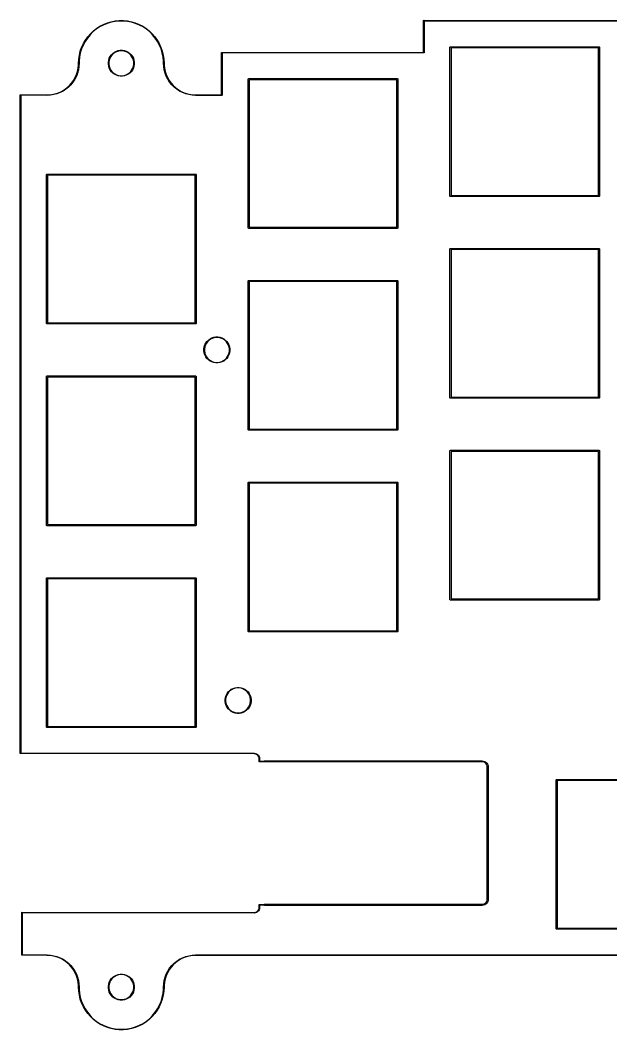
# Model space of a CAD drawing. Header units: millimetres. Extents: x 65 to 170, y -149 to -48.
# Drawn here: x 65 to 120.6, y -143.5 to -48.4 of the extents above; entities that cross this region are included whole.
import ezdxf

# ---------------------------------------------------------------- set-up
doc = ezdxf.new("R2010")
doc.units = ezdxf.units.MM
doc.layers.add('Edge.Cuts', color=254, linetype='CONTINUOUS', true_color=0xd0d2cd)

msp = doc.modelspace()

# ---------------------------------------------------------------- linework, layer by layer
at = {"layer": 'Edge.Cuts', "linetype": 'CONTINUOUS'}
for p, q in [((73.927183, -48.515969), (74.308483, -48.479559)), ((74.308483, -48.479559), (74.691517, -48.479559)), ((74.691517, -48.479559), (75.072817, -48.515969)), ((102.975, -48.47), (102.976903, -48.460433)), ((102.975, -51.475), (102.975, -48.47)), ((102.976903, -48.460433), (102.990433, -48.446903)), ((102.990433, -48.446903), (103.009567, -48.446903)), ((103.009567, -48.446903), (103.023097, -48.460433)), ((103.023097, -48.460433), (103.025, -48.47)), ((103.025, -48.47), (103.025, -48.475)), ((103.025, -48.475), (122.022325, -48.475)), ((72.129239, -49.303399), (71.827334, -49.551167)), ((71.864186, -49.458108), (72.165271, -49.221332)), ((72.453977, -49.086417), (72.129239, -49.303399)), ((72.165271, -49.221332), (72.4875, -49.014248)), ((72.798419, -48.902309), (72.453977, -49.086417)), ((72.4875, -49.014248), (72.827955, -48.838731)), ((73.159248, -48.752849), (72.798419, -48.902309)), ((72.827955, -48.838731), (73.183551, -48.696372)), ((73.532989, -48.639475), (73.159248, -48.752849)), ((73.183551, -48.696372), (73.55107, -48.588458)), ((73.916043, -48.563281), (73.532989, -48.639475)), ((73.55107, -48.588458), (73.927183, -48.515969)), ((74.304721, -48.525), (73.916043, -48.563281)), ((74.695279, -48.525), (74.304721, -48.525)), ((75.083957, -48.563281), (74.695279, -48.525)), ((75.072817, -48.515969), (75.44893, -48.588458)), ((75.467011, -48.639475), (75.083957, -48.563281)), ((75.44893, -48.588458), (75.816449, -48.696372)), ((75.840752, -48.752849), (75.467011, -48.639475)), ((75.816449, -48.696372), (76.172045, -48.838731)), ((76.201581, -48.902309), (75.840752, -48.752849)), ((76.172045, -48.838731), (76.5125, -49.014248)), ((76.546023, -49.086417), (76.201581, -48.902309)), ((76.5125, -49.014248), (76.834729, -49.221332)), ((76.870761, -49.303399), (76.546023, -49.086417)), ((76.834729, -49.221332), (77.135814, -49.458108)), ((77.172666, -49.551167), (76.870761, -49.303399)), ((103.025, -48.525), (103.025, -51.5)), ((122.01486, -48.525), (103.025, -48.525)), ((70.922437, -50.655638), (71.113955, -50.323921)), ((71.303399, -50.129239), (71.086417, -50.453977)), ((71.113955, -50.323921), (71.336136, -50.01191)), ((71.551167, -49.827334), (71.303399, -50.129239)), ((71.336136, -50.01191), (71.58697, -49.722432)), ((71.827334, -49.551167), (71.551167, -49.827334)), ((71.58697, -49.722432), (71.864186, -49.458108)), ((77.135814, -49.458108), (77.41303, -49.722432)), ((77.448833, -49.827334), (77.172666, -49.551167)), ((77.41303, -49.722432), (77.663864, -50.01191)), ((77.696601, -50.129239), (77.448833, -49.827334)), ((77.663864, -50.01191), (77.886045, -50.323921)), ((77.913583, -50.453977), (77.696601, -50.129239)), ((77.886045, -50.323921), (78.077563, -50.655638)), ((70.638041, -51.366026), (70.763319, -51.004059)), ((70.752849, -51.159248), (70.639475, -51.532989)), ((70.902309, -50.798419), (70.752849, -51.159248)), ((70.763319, -51.004059), (70.922437, -50.655638)), ((71.086417, -50.453977), (70.902309, -50.798419)), ((74.031213, -51.368248), (74.214029, -51.308847)), ((74.214029, -51.308847), (74.403888, -51.278776)), ((74.407526, -51.325), (74.224854, -51.353933)), ((74.403888, -51.278776), (74.596112, -51.278776)), ((74.592474, -51.325), (74.407526, -51.325)), ((74.775146, -51.353933), (74.592474, -51.325)), ((74.596112, -51.278776), (74.785971, -51.308847)), ((74.785971, -51.308847), (74.968787, -51.368248)), ((78.097691, -50.798419), (77.913583, -50.453977)), ((78.077563, -50.655638), (78.236681, -51.004059)), ((78.247151, -51.159248), (78.097691, -50.798419)), ((78.236681, -51.004059), (78.361959, -51.366026)), ((78.360525, -51.532989), (78.247151, -51.159248)), ((105.450004, -51.000008), (105.45381, -50.980874)), ((105.450004, -65.000008), (105.450004, -51.000008)), ((105.45381, -50.980874), (105.48087, -50.953814)), ((105.48087, -50.953814), (105.500004, -50.950008)), ((105.500004, -50.950008), (119.500004, -50.950008)), ((105.550004, -51.050008), (105.550004, -64.950008)), ((119.450004, -51.050008), (105.550004, -51.050008)), ((119.450004, -64.950008), (119.450004, -51.050008)), ((119.500004, -50.950008), (119.519138, -50.953814)), ((119.519138, -50.953814), (119.546198, -50.980874)), ((119.546198, -50.980874), (119.550004, -51.000008)), ((119.550004, -51.000008), (119.550004, -65.000008)), ((70.475, -52.5), (70.493226, -52.117399)), ((70.493226, -52.117399), (70.547737, -51.738264)), ((70.563281, -51.916043), (70.525, -52.304721)), ((70.547737, -51.738264), (70.638041, -51.366026)), ((70.639475, -51.532989), (70.563281, -51.916043)), ((73.278776, -52.403888), (73.308847, -52.214029)), ((73.308847, -52.214029), (73.368248, -52.031213)), ((73.353933, -52.224854), (73.325, -52.407526)), ((73.411085, -52.048957), (73.353933, -52.224854)), ((73.368248, -52.031213), (73.455516, -51.859939)), ((73.49505, -51.884166), (73.411085, -52.048957)), ((73.455516, -51.859939), (73.568503, -51.704426)), ((73.60376, -51.734539), (73.49505, -51.884166)), ((73.568503, -51.704426), (73.704426, -51.568503)), ((73.734539, -51.60376), (73.60376, -51.734539)), ((73.704426, -51.568503), (73.859939, -51.455516)), ((73.884166, -51.49505), (73.734539, -51.60376)), ((73.859939, -51.455516), (74.031213, -51.368248)), ((74.048957, -51.411085), (73.884166, -51.49505)), ((74.224854, -51.353933), (74.048957, -51.411085)), ((74.951043, -51.411085), (74.775146, -51.353933)), ((75.115834, -51.49505), (74.951043, -51.411085)), ((74.968787, -51.368248), (75.140061, -51.455516)), ((75.265461, -51.60376), (75.115834, -51.49505)), ((75.140061, -51.455516), (75.295574, -51.568503)), ((75.39624, -51.734539), (75.265461, -51.60376)), ((75.295574, -51.568503), (75.431497, -51.704426)), ((75.50495, -51.884166), (75.39624, -51.734539)), ((75.431497, -51.704426), (75.544484, -51.859939)), ((75.588915, -52.048957), (75.50495, -51.884166)), ((75.544484, -51.859939), (75.631752, -52.031213)), ((75.646067, -52.224854), (75.588915, -52.048957)), ((75.631752, -52.031213), (75.691153, -52.214029)), ((75.675, -52.407526), (75.646067, -52.224854)), ((75.691153, -52.214029), (75.721224, -52.403888)), ((78.436719, -51.916043), (78.360525, -51.532989)), ((78.361959, -51.366026), (78.452263, -51.738264)), ((78.475, -52.304721), (78.436719, -51.916043)), ((78.452263, -51.738264), (78.506774, -52.117399)), ((78.506774, -52.117399), (78.525, -52.5)), ((83.945, -51.5), (83.946903, -51.490433)), ((83.945, -55.475), (83.945, -51.5)), ((83.946903, -51.490433), (83.960433, -51.476903)), ((83.960433, -51.476903), (83.97, -51.475)), ((83.97, -51.475), (102.975, -51.475)), ((103, -51.525), (83.995, -51.525)), ((83.995, -51.525), (83.995, -55.5)), ((103.009567, -51.523097), (103, -51.525)), ((103.023097, -51.509567), (103.009567, -51.523097)), ((103.025, -51.5), (103.023097, -51.509567)), ((70.458896, -53.128933), (70.376946, -53.434776)), ((70.377573, -53.271043), (70.442405, -52.966031)), ((70.442405, -52.966031), (70.475, -52.655913)), ((70.508429, -52.816199), (70.458896, -53.128933)), ((70.475, -52.655913), (70.475, -52.5)), ((70.525, -52.5), (70.508429, -52.816199)), ((70.525, -52.304721), (70.525, -52.5)), ((73.278776, -52.407526), (73.278776, -52.403888)), ((73.278776, -52.596112), (73.278776, -52.407526)), ((73.308847, -52.785971), (73.278776, -52.596112)), ((73.368248, -52.968787), (73.308847, -52.785971)), ((73.325, -52.407526), (73.325, -52.592474)), ((73.325, -52.592474), (73.353933, -52.775146)), ((73.353933, -52.775146), (73.411085, -52.951043)), ((73.455516, -53.140061), (73.368248, -52.968787)), ((73.411085, -52.951043), (73.49505, -53.115834)), ((73.568503, -53.295574), (73.455516, -53.140061)), ((73.49505, -53.115834), (73.60376, -53.265461)), ((75.39624, -53.265461), (75.50495, -53.115834)), ((75.544484, -53.140061), (75.431497, -53.295574)), ((75.50495, -53.115834), (75.588915, -52.951043)), ((75.631752, -52.968787), (75.544484, -53.140061)), ((75.588915, -52.951043), (75.646067, -52.775146)), ((75.691153, -52.785971), (75.631752, -52.968787)), ((75.646067, -52.775146), (75.675, -52.592474)), ((75.675, -52.592474), (75.675, -52.407526)), ((75.721224, -52.596112), (75.691153, -52.785971)), ((75.721224, -52.403888), (75.721224, -52.596112)), ((78.475, -52.5), (78.475, -52.304721)), ((78.491571, -52.816199), (78.475, -52.5)), ((78.541104, -53.128933), (78.491571, -52.816199)), ((78.525, -52.5), (78.525, -52.655913)), ((78.525, -52.655913), (78.557595, -52.966031)), ((78.623054, -53.434776), (78.541104, -53.128933)), ((78.557595, -52.966031), (78.622427, -53.271043)), ((69.815182, -54.374797), (69.998469, -54.122525)), ((70.119726, -54.0125), (69.947276, -54.27805)), ((69.998469, -54.122525), (70.154382, -53.852475)), ((70.263475, -53.730378), (70.119726, -54.0125)), ((70.154382, -53.852475), (70.281213, -53.567608)), ((70.376946, -53.434776), (70.263475, -53.730378)), ((70.281213, -53.567608), (70.377573, -53.271043)), ((73.704426, -53.431497), (73.568503, -53.295574)), ((73.60376, -53.265461), (73.734539, -53.39624)), ((73.859939, -53.544484), (73.704426, -53.431497)), ((73.734539, -53.39624), (73.884166, -53.50495)), ((74.031213, -53.631752), (73.859939, -53.544484)), ((73.884166, -53.50495), (74.048957, -53.588915)), ((74.214029, -53.691153), (74.031213, -53.631752)), ((74.048957, -53.588915), (74.224854, -53.646067)), ((74.403888, -53.721224), (74.214029, -53.691153)), ((74.224854, -53.646067), (74.407526, -53.675)), ((74.596112, -53.721224), (74.403888, -53.721224)), ((74.407526, -53.675), (74.592474, -53.675)), ((74.592474, -53.675), (74.775146, -53.646067)), ((74.785971, -53.691153), (74.596112, -53.721224)), ((74.775146, -53.646067), (74.951043, -53.588915)), ((74.968787, -53.631752), (74.785971, -53.691153)), ((74.951043, -53.588915), (75.115834, -53.50495)), ((75.140061, -53.544484), (74.968787, -53.631752)), ((75.115834, -53.50495), (75.265461, -53.39624)), ((75.295574, -53.431497), (75.140061, -53.544484)), ((75.265461, -53.39624), (75.39624, -53.265461)), ((75.431497, -53.295574), (75.295574, -53.431497)), ((78.622427, -53.271043), (78.718787, -53.567608)), ((78.736525, -53.730378), (78.623054, -53.434776)), ((78.718787, -53.567608), (78.845618, -53.852475)), ((78.880274, -54.0125), (78.736525, -53.730378)), ((78.845618, -53.852475), (79.001531, -54.122525)), ((79.052724, -54.27805), (78.880274, -54.0125)), ((79.001531, -54.122525), (79.184818, -54.374797)), ((86.450004, -54.000008), (86.45381, -53.980874)), ((86.450004, -68.000008), (86.450004, -54.000008)), ((86.45381, -53.980874), (86.48087, -53.953814)), ((86.48087, -53.953814), (86.500004, -53.950008)), ((86.500004, -53.950008), (100.500004, -53.950008)), ((86.550004, -54.050008), (86.550004, -67.950008)), ((100.450004, -54.050008), (86.550004, -54.050008)), ((100.450004, -67.950008), (100.450004, -54.050008)), ((100.500004, -53.950008), (100.519138, -53.953814)), ((100.519138, -53.953814), (100.546198, -53.980874)), ((100.546198, -53.980874), (100.550004, -54.000008)), ((100.550004, -54.000008), (100.550004, -68.000008)), ((69.0125, -55.119726), (68.730378, -55.263475)), ((68.852475, -55.154382), (69.122525, -54.998469)), ((69.27805, -54.947276), (69.0125, -55.119726)), ((69.122525, -54.998469), (69.374797, -54.815182)), ((69.52412, -54.748013), (69.27805, -54.947276)), ((69.374797, -54.815182), (69.606529, -54.606529)), ((69.748013, -54.52412), (69.52412, -54.748013)), ((69.606529, -54.606529), (69.815182, -54.374797)), ((69.947276, -54.27805), (69.748013, -54.52412)), ((79.251987, -54.52412), (79.052724, -54.27805)), ((79.184818, -54.374797), (79.393471, -54.606529)), ((79.47588, -54.748013), (79.251987, -54.52412)), ((79.393471, -54.606529), (79.625203, -54.815182)), ((79.72195, -54.947276), (79.47588, -54.748013)), ((79.625203, -54.815182), (79.877475, -54.998469)), ((79.9875, -55.119726), (79.72195, -54.947276)), ((79.877475, -54.998469), (80.147525, -55.154382)), ((80.269622, -55.263475), (79.9875, -55.119726)), ((64.975, -55.49), (64.976903, -55.480433)), ((64.975, -117.49), (64.975, -55.49)), ((64.976903, -55.480433), (64.97694, -55.480395)), ((64.97694, -55.480395), (64.976941, -55.480341)), ((64.976941, -55.480341), (64.983733, -55.473603)), ((64.983733, -55.473603), (64.990433, -55.466903)), ((64.990433, -55.466903), (64.990487, -55.466903)), ((64.990487, -55.466903), (64.990525, -55.466865)), ((64.990525, -55.466865), (65.0001, -55.465)), ((65.0001, -55.465), (67.5001, -55.475)), ((67.4999, -55.525), (65.025, -55.5151)), ((65.025, -55.5151), (65.025, -117.465011)), ((67.499962, -55.524987), (67.4999, -55.525)), ((67.5, -55.525), (67.499962, -55.524987)), ((67.816199, -55.508429), (67.5, -55.525)), ((67.5001, -55.475), (67.655913, -55.475)), ((67.655913, -55.475), (67.966031, -55.442405)), ((68.128933, -55.458896), (67.816199, -55.508429)), ((67.966031, -55.442405), (68.271043, -55.377573)), ((68.434776, -55.376946), (68.128933, -55.458896)), ((68.271043, -55.377573), (68.567608, -55.281213)), ((68.730378, -55.263475), (68.434776, -55.376946)), ((68.567608, -55.281213), (68.852475, -55.154382)), ((80.147525, -55.154382), (80.432392, -55.281213)), ((80.565224, -55.376946), (80.269622, -55.263475)), ((80.432392, -55.281213), (80.728957, -55.377573)), ((80.871067, -55.458896), (80.565224, -55.376946)), ((80.728957, -55.377573), (81.033969, -55.442405)), ((81.183801, -55.508429), (80.871067, -55.458896)), ((81.033969, -55.442405), (81.344087, -55.475)), ((81.5, -55.525), (81.183801, -55.508429)), ((81.344087, -55.475), (81.5, -55.475)), ((81.5, -55.475), (83.945, -55.475)), ((83.97, -55.525), (81.5, -55.525)), ((83.979567, -55.523097), (83.97, -55.525)), ((83.993097, -55.509567), (83.979567, -55.523097)), ((83.995, -55.5), (83.993097, -55.509567)), ((67.449998, -62.999999), (67.453804, -62.980865)), ((67.449998, -76.999999), (67.449998, -62.999999)), ((67.453804, -62.980865), (67.480864, -62.953805)), ((67.480864, -62.953805), (67.499998, -62.949999)), ((67.499998, -62.949999), (81.499998, -62.949999)), ((67.549998, -63.049999), (67.549998, -76.949999)), ((81.449998, -63.049999), (67.549998, -63.049999)), ((81.449998, -76.949999), (81.449998, -63.049999)), ((81.499998, -62.949999), (81.519132, -62.953805)), ((81.519132, -62.953805), (81.546192, -62.980865)), ((81.546192, -62.980865), (81.549998, -62.999999)), ((81.549998, -62.999999), (81.549998, -76.999999)), ((105.45381, -65.019142), (105.450004, -65.000008)), ((105.48087, -65.046202), (105.45381, -65.019142)), ((105.500004, -65.050008), (105.48087, -65.046202)), ((119.500004, -65.050008), (105.500004, -65.050008)), ((105.550004, -64.950008), (119.450004, -64.950008)), ((119.519138, -65.046202), (119.500004, -65.050008)), ((119.546198, -65.019142), (119.519138, -65.046202)), ((119.550004, -65.000008), (119.546198, -65.019142)), ((86.45381, -68.019142), (86.450004, -68.000008)), ((86.48087, -68.046202), (86.45381, -68.019142)), ((86.500004, -68.050008), (86.48087, -68.046202)), ((100.500004, -68.050008), (86.500004, -68.050008)), ((86.550004, -67.950008), (100.450004, -67.950008)), ((100.519138, -68.046202), (100.500004, -68.050008)), ((100.546198, -68.019142), (100.519138, -68.046202)), ((100.550004, -68.000008), (100.546198, -68.019142)), ((105.450004, -70.000008), (105.45381, -69.980874)), ((105.450004, -84.000008), (105.450004, -70.000008)), ((105.45381, -69.980874), (105.48087, -69.953814)), ((105.48087, -69.953814), (105.500004, -69.950008)), ((105.500004, -69.950008), (119.500004, -69.950008)), ((105.550004, -70.050008), (105.550004, -83.950008)), ((119.450004, -70.050008), (105.550004, -70.050008)), ((119.450004, -83.950008), (119.450004, -70.050008)), ((119.500004, -69.950008), (119.519138, -69.953814)), ((119.519138, -69.953814), (119.546198, -69.980874)), ((119.546198, -69.980874), (119.550004, -70.000008)), ((119.550004, -70.000008), (119.550004, -84.000008)), ((86.450004, -73.000008), (86.45381, -72.980874)), ((86.450004, -87.000008), (86.450004, -73.000008)), ((86.45381, -72.980874), (86.48087, -72.953814)), ((86.48087, -72.953814), (86.500004, -72.950008)), ((86.500004, -72.950008), (100.500004, -72.950008)), ((86.550004, -73.050008), (86.550004, -86.950008)), ((100.450004, -73.050008), (86.550004, -73.050008)), ((100.450004, -86.950008), (100.450004, -73.050008)), ((100.500004, -72.950008), (100.519138, -72.953814)), ((100.519138, -72.953814), (100.546198, -72.980874)), ((100.546198, -72.980874), (100.550004, -73.000008)), ((100.550004, -73.000008), (100.550004, -87.000008)), ((67.453804, -77.019133), (67.449998, -76.999999)), ((67.549998, -76.949999), (81.449998, -76.949999)), ((81.549998, -76.999999), (81.546192, -77.019133)), ((67.480864, -77.046193), (67.453804, -77.019133)), ((67.499998, -77.049999), (67.480864, -77.046193)), ((81.499998, -77.049999), (67.499998, -77.049999)), ((81.519132, -77.046193), (81.499998, -77.049999)), ((81.546192, -77.019133), (81.519132, -77.046193)), ((82.368248, -79.031213), (82.455516, -78.859939)), ((82.49505, -78.884166), (82.411085, -79.048957)), ((82.455516, -78.859939), (82.568503, -78.704426)), ((82.60376, -78.734539), (82.49505, -78.884166)), ((82.568503, -78.704426), (82.704426, -78.568503)), ((82.734539, -78.60376), (82.60376, -78.734539)), ((82.704426, -78.568503), (82.859939, -78.455516)), ((82.884166, -78.49505), (82.734539, -78.60376)), ((82.859939, -78.455516), (83.031213, -78.368248)), ((83.048957, -78.411085), (82.884166, -78.49505)), ((83.031213, -78.368248), (83.214029, -78.308847)), ((83.224854, -78.353933), (83.048957, -78.411085)), ((83.214029, -78.308847), (83.403888, -78.278776)), ((83.407526, -78.325), (83.224854, -78.353933)), ((83.403888, -78.278776), (83.596112, -78.278776)), ((83.592474, -78.325), (83.407526, -78.325)), ((83.775146, -78.353933), (83.592474, -78.325)), ((83.596112, -78.278776), (83.785971, -78.308847)), ((83.951043, -78.411085), (83.775146, -78.353933)), ((83.785971, -78.308847), (83.968787, -78.368248)), ((84.115834, -78.49505), (83.951043, -78.411085)), ((83.968787, -78.368248), (84.140061, -78.455516)), ((84.265461, -78.60376), (84.115834, -78.49505)), ((84.140061, -78.455516), (84.295574, -78.568503)), ((84.39624, -78.734539), (84.265461, -78.60376)), ((84.295574, -78.568503), (84.431497, -78.704426)), ((84.50495, -78.884166), (84.39624, -78.734539)), ((84.431497, -78.704426), (84.544484, -78.859939)), ((84.588915, -79.048957), (84.50495, -78.884166)), ((84.544484, -78.859939), (84.631752, -79.031213)), ((82.278776, -79.403888), (82.308847, -79.214029)), ((82.278776, -79.407526), (82.278776, -79.403888)), ((82.278776, -79.596112), (82.278776, -79.407526)), ((82.308847, -79.785971), (82.278776, -79.596112)), ((82.308847, -79.214029), (82.368248, -79.031213)), ((82.368248, -79.968787), (82.308847, -79.785971)), ((82.353933, -79.224854), (82.325, -79.407526)), ((82.325, -79.407526), (82.325, -79.592474)), ((82.325, -79.592474), (82.353933, -79.775146)), ((82.411085, -79.048957), (82.353933, -79.224854)), ((82.353933, -79.775146), (82.411085, -79.951043)), ((84.646067, -79.224854), (84.588915, -79.048957)), ((84.588915, -79.951043), (84.646067, -79.775146)), ((84.631752, -79.031213), (84.691153, -79.214029)), ((84.691153, -79.785971), (84.631752, -79.968787)), ((84.675, -79.407526), (84.646067, -79.224854)), ((84.646067, -79.775146), (84.675, -79.592474)), ((84.675, -79.592474), (84.675, -79.407526)), ((84.691153, -79.214029), (84.721224, -79.403888)), ((84.721224, -79.596112), (84.691153, -79.785971)), ((84.721224, -79.403888), (84.721224, -79.596112)), ((82.455516, -80.140061), (82.368248, -79.968787)), ((82.411085, -79.951043), (82.49505, -80.115834)), ((82.568503, -80.295574), (82.455516, -80.140061)), ((82.49505, -80.115834), (82.60376, -80.265461)), ((82.704426, -80.431497), (82.568503, -80.295574)), ((82.60376, -80.265461), (82.734539, -80.39624)), ((82.859939, -80.544484), (82.704426, -80.431497)), ((82.734539, -80.39624), (82.884166, -80.50495)), ((83.031213, -80.631752), (82.859939, -80.544484)), ((82.884166, -80.50495), (83.048957, -80.588915)), ((83.214029, -80.691153), (83.031213, -80.631752)), ((83.048957, -80.588915), (83.224854, -80.646067)), ((83.403888, -80.721224), (83.214029, -80.691153)), ((83.224854, -80.646067), (83.407526, -80.675)), ((83.596112, -80.721224), (83.403888, -80.721224)), ((83.407526, -80.675), (83.592474, -80.675)), ((83.592474, -80.675), (83.775146, -80.646067)), ((83.785971, -80.691153), (83.596112, -80.721224)), ((83.775146, -80.646067), (83.951043, -80.588915)), ((83.968787, -80.631752), (83.785971, -80.691153)), ((83.951043, -80.588915), (84.115834, -80.50495)), ((84.140061, -80.544484), (83.968787, -80.631752)), ((84.115834, -80.50495), (84.265461, -80.39624)), ((84.295574, -80.431497), (84.140061, -80.544484)), ((84.265461, -80.39624), (84.39624, -80.265461)), ((84.431497, -80.295574), (84.295574, -80.431497)), ((84.39624, -80.265461), (84.50495, -80.115834)), ((84.544484, -80.140061), (84.431497, -80.295574)), ((84.50495, -80.115834), (84.588915, -79.951043)), ((84.631752, -79.968787), (84.544484, -80.140061)), ((67.45, -82), (67.453806, -81.980866)), ((67.45, -96), (67.45, -82)), ((67.453806, -81.980866), (67.480866, -81.953806)), ((67.480866, -81.953806), (67.5, -81.95)), ((67.5, -81.95), (81.5, -81.95)), ((67.55, -82.05), (67.55, -95.95)), ((81.45, -82.05), (67.55, -82.05)), ((81.45, -95.95), (81.45, -82.05)), ((81.5, -81.95), (81.519134, -81.953806)), ((81.519134, -81.953806), (81.546194, -81.980866)), ((81.546194, -81.980866), (81.55, -82)), ((81.55, -82), (81.55, -96)), ((105.45381, -84.019142), (105.450004, -84.000008)), ((105.48087, -84.046202), (105.45381, -84.019142)), ((105.500004, -84.050008), (105.48087, -84.046202)), ((119.500004, -84.050008), (105.500004, -84.050008)), ((105.550004, -83.950008), (119.450004, -83.950008)), ((119.519138, -84.046202), (119.500004, -84.050008)), ((119.546198, -84.019142), (119.519138, -84.046202)), ((119.550004, -84.000008), (119.546198, -84.019142)), ((86.45381, -87.019142), (86.450004, -87.000008)), ((86.48087, -87.046202), (86.45381, -87.019142)), ((86.500004, -87.050008), (86.48087, -87.046202)), ((100.500004, -87.050008), (86.500004, -87.050008)), ((86.550004, -86.950008), (100.450004, -86.950008)), ((100.519138, -87.046202), (100.500004, -87.050008)), ((100.546198, -87.019142), (100.519138, -87.046202)), ((100.550004, -87.000008), (100.546198, -87.019142)), ((105.450004, -89.000008), (105.45381, -88.980874)), ((105.450004, -103.000008), (105.450004, -89.000008)), ((105.45381, -88.980874), (105.48087, -88.953814)), ((105.48087, -88.953814), (105.500004, -88.950008)), ((105.500004, -88.950008), (119.500004, -88.950008)), ((105.550004, -89.050008), (105.550004, -102.950008)), ((119.450004, -89.050008), (105.550004, -89.050008)), ((119.450004, -102.950008), (119.450004, -89.050008)), ((119.500004, -88.950008), (119.519138, -88.953814)), ((119.519138, -88.953814), (119.546198, -88.980874)), ((119.546198, -88.980874), (119.550004, -89.000008)), ((119.550004, -89.000008), (119.550004, -103.000008)), ((86.450004, -92.000008), (86.45381, -91.980874)), ((86.450004, -106.000008), (86.450004, -92.000008)), ((86.45381, -91.980874), (86.48087, -91.953814)), ((86.48087, -91.953814), (86.500004, -91.950008)), ((86.500004, -91.950008), (100.500004, -91.950008)), ((86.550004, -92.050008), (86.550004, -105.950008)), ((100.450004, -92.050008), (86.550004, -92.050008)), ((100.450004, -105.950008), (100.450004, -92.050008)), ((100.500004, -91.950008), (100.519138, -91.953814)), ((100.519138, -91.953814), (100.546198, -91.980874)), ((100.546198, -91.980874), (100.550004, -92.000008)), ((100.550004, -92.000008), (100.550004, -106.000008)), ((67.453806, -96.019134), (67.45, -96)), ((67.480866, -96.046194), (67.453806, -96.019134)), ((67.55, -95.95), (81.45, -95.95)), ((81.546194, -96.019134), (81.519134, -96.046194)), ((81.55, -96), (81.546194, -96.019134)), ((67.5, -96.05), (67.480866, -96.046194)), ((81.5, -96.05), (67.5, -96.05)), ((81.519134, -96.046194), (81.5, -96.05)), ((67.450001, -101), (67.453807, -100.980866)), ((67.450001, -115), (67.450001, -101)), ((67.453807, -100.980866), (67.480867, -100.953806)), ((67.480867, -100.953806), (67.500001, -100.95)), ((67.500001, -100.95), (81.500001, -100.95)), ((67.550001, -101.05), (67.550001, -114.95)), ((81.450001, -101.05), (67.550001, -101.05)), ((81.450001, -114.95), (81.450001, -101.05)), ((81.500001, -100.95), (81.519135, -100.953806)), ((81.519135, -100.953806), (81.546195, -100.980866)), ((81.546195, -100.980866), (81.550001, -101)), ((81.550001, -101), (81.550001, -115)), ((105.45381, -103.019142), (105.450004, -103.000008)), ((105.48087, -103.046202), (105.45381, -103.019142)), ((105.500004, -103.050008), (105.48087, -103.046202)), ((119.500004, -103.050008), (105.500004, -103.050008)), ((105.550004, -102.950008), (119.450004, -102.950008)), ((119.519138, -103.046202), (119.500004, -103.050008)), ((119.546198, -103.019142), (119.519138, -103.046202)), ((119.550004, -103.000008), (119.546198, -103.019142)), ((86.45381, -106.019142), (86.450004, -106.000008)), ((86.48087, -106.046202), (86.45381, -106.019142)), ((86.500004, -106.050008), (86.48087, -106.046202)), ((100.500004, -106.050008), (86.500004, -106.050008)), ((86.550004, -105.950008), (100.450004, -105.950008)), ((100.519138, -106.046202), (100.500004, -106.050008)), ((100.546198, -106.019142), (100.519138, -106.046202)), ((100.550004, -106.000008), (100.546198, -106.019142)), ((84.308847, -112.214029), (84.368248, -112.031213)), ((84.411085, -112.048957), (84.353933, -112.224854)), ((84.368248, -112.031213), (84.455516, -111.859939)), ((84.49505, -111.884166), (84.411085, -112.048957)), ((84.455516, -111.859939), (84.568503, -111.704426)), ((84.60376, -111.734539), (84.49505, -111.884166)), ((84.568503, -111.704426), (84.704426, -111.568503)), ((84.734539, -111.60376), (84.60376, -111.734539)), ((84.704426, -111.568503), (84.859939, -111.455516)), ((84.884166, -111.49505), (84.734539, -111.60376)), ((84.859939, -111.455516), (85.031213, -111.368248)), ((85.048957, -111.411085), (84.884166, -111.49505)), ((85.031213, -111.368248), (85.214029, -111.308847)), ((85.224854, -111.353933), (85.048957, -111.411085)), ((85.214029, -111.308847), (85.403888, -111.278776)), ((85.407526, -111.325), (85.224854, -111.353933)), ((85.403888, -111.278776), (85.596112, -111.278776)), ((85.592474, -111.325), (85.407526, -111.325)), ((85.775146, -111.353933), (85.592474, -111.325)), ((85.596112, -111.278776), (85.785971, -111.308847)), ((85.951043, -111.411085), (85.775146, -111.353933)), ((85.785971, -111.308847), (85.968787, -111.368248)), ((86.115834, -111.49505), (85.951043, -111.411085)), ((85.968787, -111.368248), (86.140061, -111.455516)), ((86.265461, -111.60376), (86.115834, -111.49505)), ((86.140061, -111.455516), (86.295574, -111.568503)), ((86.39624, -111.734539), (86.265461, -111.60376)), ((86.295574, -111.568503), (86.431497, -111.704426)), ((86.50495, -111.884166), (86.39624, -111.734539)), ((86.431497, -111.704426), (86.544484, -111.859939)), ((86.588915, -112.048957), (86.50495, -111.884166)), ((86.544484, -111.859939), (86.631752, -112.031213)), ((86.646067, -112.224854), (86.588915, -112.048957)), ((86.631752, -112.031213), (86.691153, -112.214029)), ((84.278776, -112.403888), (84.308847, -112.214029)), ((84.278776, -112.407526), (84.278776, -112.403888)), ((84.278776, -112.596112), (84.278776, -112.407526)), ((84.308847, -112.785971), (84.278776, -112.596112)), ((84.368248, -112.968787), (84.308847, -112.785971)), ((84.353933, -112.224854), (84.325, -112.407526)), ((84.325, -112.407526), (84.325, -112.592474)), ((84.325, -112.592474), (84.353933, -112.775146)), ((84.353933, -112.775146), (84.411085, -112.951043)), ((84.455516, -113.140061), (84.368248, -112.968787)), ((84.411085, -112.951043), (84.49505, -113.115834)), ((84.49505, -113.115834), (84.60376, -113.265461)), ((86.39624, -113.265461), (86.50495, -113.115834)), ((86.50495, -113.115834), (86.588915, -112.951043)), ((86.631752, -112.968787), (86.544484, -113.140061)), ((86.588915, -112.951043), (86.646067, -112.775146)), ((86.691153, -112.785971), (86.631752, -112.968787)), ((86.675, -112.407526), (86.646067, -112.224854)), ((86.646067, -112.775146), (86.675, -112.592474)), ((86.675, -112.592474), (86.675, -112.407526)), ((86.691153, -112.214029), (86.721224, -112.403888)), ((86.721224, -112.596112), (86.691153, -112.785971)), ((86.721224, -112.403888), (86.721224, -112.596112)), ((84.568503, -113.295574), (84.455516, -113.140061)), ((84.704426, -113.431497), (84.568503, -113.295574)), ((84.60376, -113.265461), (84.734539, -113.39624)), ((84.859939, -113.544484), (84.704426, -113.431497)), ((84.734539, -113.39624), (84.884166, -113.50495)), ((85.031213, -113.631752), (84.859939, -113.544484)), ((84.884166, -113.50495), (85.048957, -113.588915)), ((85.214029, -113.691153), (85.031213, -113.631752)), ((85.048957, -113.588915), (85.224854, -113.646067)), ((85.403888, -113.721224), (85.214029, -113.691153)), ((85.224854, -113.646067), (85.407526, -113.675)), ((85.596112, -113.721224), (85.403888, -113.721224)), ((85.407526, -113.675), (85.592474, -113.675)), ((85.592474, -113.675), (85.775146, -113.646067)), ((85.785971, -113.691153), (85.596112, -113.721224)), ((85.775146, -113.646067), (85.951043, -113.588915)), ((85.968787, -113.631752), (85.785971, -113.691153)), ((85.951043, -113.588915), (86.115834, -113.50495)), ((86.140061, -113.544484), (85.968787, -113.631752)), ((86.115834, -113.50495), (86.265461, -113.39624)), ((86.295574, -113.431497), (86.140061, -113.544484)), ((86.265461, -113.39624), (86.39624, -113.265461)), ((86.431497, -113.295574), (86.295574, -113.431497)), ((86.544484, -113.140061), (86.431497, -113.295574)), ((67.453807, -115.019134), (67.450001, -115)), ((67.480867, -115.046194), (67.453807, -115.019134)), ((67.550001, -114.95), (81.450001, -114.95)), ((81.546195, -115.019134), (81.519135, -115.046194)), ((81.550001, -115), (81.546195, -115.019134)), ((67.500001, -115.05), (67.480867, -115.046194)), ((81.500001, -115.05), (67.500001, -115.05)), ((81.519135, -115.046194), (81.500001, -115.05)), ((64.976899, -117.499546), (64.975, -117.49)), ((64.976899, -117.499557), (64.976899, -117.499546)), ((64.976901, -117.499559), (64.976899, -117.499557)), ((64.976903, -117.499567), (64.976901, -117.499559)), ((64.983661, -117.506325), (64.976903, -117.499567)), ((64.990423, -117.513093), (64.983661, -117.506325)), ((64.99043, -117.513094), (64.990423, -117.513093)), ((64.990433, -117.513097), (64.99043, -117.513094)), ((64.990443, -117.513097), (64.990433, -117.513097)), ((64.999989, -117.515), (64.990443, -117.513097)), ((86.999988, -117.525), (64.999989, -117.515)), ((65.025, -117.465011), (87.000011, -117.475)), ((86.999995, -117.524998), (86.999988, -117.525)), ((87, -117.525), (86.999995, -117.524998)), ((87.062535, -117.525), (87, -117.525)), ((87.000011, -117.475), (87.000025, -117.475002)), ((87.000025, -117.475002), (87.116823, -117.488163)), ((87.183343, -117.557371), (87.062535, -117.525)), ((87.116823, -117.488163), (87.227789, -117.526992)), ((87.291657, -117.619906), (87.183343, -117.557371)), ((87.227789, -117.526992), (87.327332, -117.589539)), ((87.380094, -117.708343), (87.291657, -117.619906)), ((87.327332, -117.589539), (87.410461, -117.672668)), ((87.442629, -117.816657), (87.380094, -117.708343)), ((87.410461, -117.672668), (87.473008, -117.772211)), ((87.475, -117.937465), (87.442629, -117.816657)), ((87.473008, -117.772211), (87.511837, -117.883177)), ((87.511837, -117.883177), (87.525, -118)), ((87.475, -118), (87.475, -117.937465)), ((87.475, -118.25), (87.475, -118)), ((87.476903, -118.259567), (87.475, -118.25)), ((87.490433, -118.273097), (87.476903, -118.259567)), ((87.5, -118.275), (87.490433, -118.273097)), ((87.959671, -118.275), (87.5, -118.275)), ((87.525, -118), (87.525, -118.225)), ((87.525, -118.225), (87.959671, -118.225)), ((87.959671, -118.225), (87.980865, -118.203806)), ((87.980865, -118.296194), (87.959671, -118.275)), ((87.980865, -118.203806), (87.999999, -118.2)), ((87.999999, -118.3), (87.980865, -118.296194)), ((87.999999, -118.2), (108.499999, -118.2)), ((108.499999, -118.3), (87.999999, -118.3)), ((108.499999, -118.2), (108.622386, -118.213789)), ((108.559243, -118.3), (108.499999, -118.3)), ((108.673693, -118.330666), (108.559243, -118.3)), ((108.622386, -118.213789), (108.738635, -118.254467)), ((108.776306, -118.38991), (108.673693, -118.330666)), ((108.738635, -118.254467), (108.842919, -118.319992)), ((108.860089, -118.473693), (108.776306, -118.38991)), ((108.842919, -118.319992), (108.930007, -118.40708)), ((108.919333, -118.576306), (108.860089, -118.473693)), ((108.95, -118.690756), (108.919333, -118.576306)), ((108.930007, -118.40708), (108.995533, -118.511364)), ((108.95, -118.75), (108.95, -118.690756)), ((108.95, -131.249999), (108.95, -118.75)), ((108.995533, -118.511364), (109.03621, -118.627613)), ((109.03621, -118.627613), (109.05, -118.75)), ((109.05, -118.75), (109.05, -131.25)), ((115.45, -120), (115.453806, -119.980866)), ((115.45, -134), (115.45, -120)), ((115.453806, -119.980866), (115.480866, -119.953806)), ((115.480866, -119.953806), (115.5, -119.95)), ((115.5, -119.95), (129.5, -119.95)), ((115.55, -120.05), (115.55, -133.95)), ((129.45, -120.05), (115.55, -120.05)), ((87.442629, -132.183343), (87.475, -132.062535)), ((87.511837, -132.116823), (87.473008, -132.227789)), ((87.475, -131.749999), (87.476903, -131.740432)), ((87.475, -132), (87.475, -131.749999)), ((87.475, -132.062535), (87.475, -132)), ((87.476903, -131.740432), (87.490433, -131.726902)), ((87.490433, -131.726902), (87.5, -131.724999)), ((87.5, -131.724999), (87.959671, -131.724999)), ((87.525, -132), (87.511837, -132.116823)), ((87.959672, -131.774999), (87.525, -131.774999)), ((87.525, -131.774999), (87.525, -132)), ((87.959671, -131.724999), (87.980866, -131.703805)), ((87.980866, -131.796193), (87.959672, -131.774999)), ((87.980866, -131.703805), (88, -131.699999)), ((88, -131.799999), (87.980866, -131.796193)), ((88, -131.699999), (108.499999, -131.7)), ((108.5, -131.800001), (88, -131.799999)), ((108.499999, -131.7), (108.559243, -131.7)), ((108.500001, -131.800001), (108.5, -131.8)), ((108.5, -131.8), (108.5, -131.800001)), ((108.622387, -131.78621), (108.500001, -131.800001)), ((108.559243, -131.7), (108.673692, -131.669333)), ((108.738635, -131.745532), (108.622387, -131.78621)), ((108.673692, -131.669333), (108.776305, -131.610088)), ((108.842918, -131.680006), (108.738635, -131.745532)), ((108.776305, -131.610088), (108.860088, -131.526305)), ((108.930006, -131.592918), (108.842918, -131.680006)), ((108.860088, -131.526305), (108.919332, -131.423693)), ((108.919332, -131.423693), (108.949999, -131.309243)), ((108.995531, -131.488635), (108.930006, -131.592918)), ((108.949999, -131.309243), (108.95, -131.249999)), ((109.036209, -131.372387), (108.995531, -131.488635)), ((109.05, -131.250001), (109.036209, -131.372387)), ((109.05, -131.25), (109.05, -131.250001)), ((65.115, -132.47), (65.116903, -132.460433)), ((65.115, -136.47), (65.115, -132.47)), ((65.116903, -132.460433), (65.116915, -132.46042)), ((65.116915, -132.46042), (65.116916, -132.460401)), ((65.116916, -132.460401), (65.12369, -132.453645)), ((65.12369, -132.453645), (65.130433, -132.446903)), ((65.130433, -132.446903), (65.130452, -132.446903)), ((65.130452, -132.446903), (65.130465, -132.44689)), ((65.130465, -132.44689), (65.140034, -132.445)), ((65.140034, -132.445), (87.000035, -132.475)), ((86.999966, -132.525), (65.165, -132.495034)), ((65.165, -132.495034), (65.165, -136.445315)), ((86.999987, -132.524995), (86.999966, -132.525)), ((87, -132.525), (86.999987, -132.524995)), ((87.116823, -132.511837), (87, -132.525)), ((87.000035, -132.475), (87.062535, -132.475)), ((87.062535, -132.475), (87.183343, -132.442629)), ((87.227789, -132.473008), (87.116823, -132.511837)), ((87.183343, -132.442629), (87.291657, -132.380094)), ((87.327332, -132.410461), (87.227789, -132.473008)), ((87.291657, -132.380094), (87.380094, -132.291657)), ((87.410461, -132.327332), (87.327332, -132.410461)), ((87.380094, -132.291657), (87.442629, -132.183343)), ((87.473008, -132.227789), (87.410461, -132.327332)), ((115.453806, -134.019134), (115.45, -134)), ((115.480866, -134.046194), (115.453806, -134.019134)), ((115.5, -134.05), (115.480866, -134.046194)), ((129.5, -134.05), (115.5, -134.05)), ((115.55, -133.95), (129.45, -133.95)), ((65.116786, -136.478982), (65.115, -136.47)), ((65.116783, -136.479273), (65.116786, -136.478982)), ((65.11686, -136.479352), (65.116783, -136.479273)), ((65.116903, -136.479567), (65.11686, -136.479352)), ((65.123539, -136.486203), (65.116903, -136.479567)), ((65.13014, -136.492974), (65.123539, -136.486203)), ((65.130355, -136.493019), (65.13014, -136.492974)), ((65.130433, -136.493097), (65.130355, -136.493019)), ((65.13072, -136.493097), (65.130433, -136.493097)), ((65.139682, -136.494998), (65.13072, -136.493097)), ((67.499686, -136.524998), (65.139682, -136.494998)), ((65.165, -136.445315), (67.500321, -136.475002)), ((67.499883, -136.524961), (67.499686, -136.524998)), ((67.500003, -136.525), (67.499883, -136.524961)), ((67.655916, -136.525), (67.500003, -136.525)), ((67.500321, -136.475002), (67.500412, -136.475021)), ((67.500412, -136.475021), (67.816201, -136.491571)), ((67.966034, -136.557595), (67.655916, -136.525)), ((67.816201, -136.491571), (68.128936, -136.541104)), ((68.271046, -136.622427), (67.966034, -136.557595)), ((68.128936, -136.541104), (68.434779, -136.623054)), ((68.56761, -136.718787), (68.271046, -136.622427)), ((68.434779, -136.623054), (68.730381, -136.736525)), ((68.852478, -136.845618), (68.56761, -136.718787)), ((68.730381, -136.736525), (69.012502, -136.880273)), ((69.122527, -137.001531), (68.852478, -136.845618)), ((69.012502, -136.880273), (69.278052, -137.052723)), ((79.721954, -137.052723), (79.987504, -136.880273)), ((80.147529, -136.845617), (79.87748, -137.00153)), ((79.987504, -136.880273), (80.269626, -136.736525)), ((80.432396, -136.718786), (80.147529, -136.845617)), ((80.269626, -136.736525), (80.565228, -136.623054)), ((80.728961, -136.622427), (80.432396, -136.718786)), ((80.565228, -136.623054), (80.871071, -136.541103)), ((81.033973, -136.557594), (80.728961, -136.622427)), ((80.871071, -136.541103), (81.183805, -136.491571)), ((81.344091, -136.525), (81.033973, -136.557594)), ((81.183805, -136.491571), (81.500004, -136.475)), ((81.500004, -136.525), (81.344091, -136.525)), ((81.500004, -136.475), (131.98, -136.475)), ((131.955, -136.525), (81.500004, -136.525)), ((69.3748, -137.184817), (69.122527, -137.001531)), ((69.278052, -137.052723), (69.524122, -137.251987)), ((69.606532, -137.39347), (69.3748, -137.184817)), ((69.524122, -137.251987), (69.748015, -137.475879)), ((69.815184, -137.625202), (69.606532, -137.39347)), ((69.748015, -137.475879), (69.947278, -137.721949)), ((69.998471, -137.877474), (69.815184, -137.625202)), ((69.947278, -137.721949), (70.119729, -137.987499)), ((78.880277, -137.987499), (79.052728, -137.721949)), ((79.184822, -137.625201), (79.001535, -137.877474)), ((79.052728, -137.721949), (79.251991, -137.475879)), ((79.393475, -137.393469), (79.184822, -137.625201)), ((79.251991, -137.475879), (79.475884, -137.251986)), ((79.625207, -137.184817), (79.393475, -137.393469)), ((79.475884, -137.251986), (79.721954, -137.052723)), ((79.87748, -137.00153), (79.625207, -137.184817)), ((70.154384, -138.147524), (69.998471, -137.877474)), ((70.119729, -137.987499), (70.263477, -138.26962)), ((70.281216, -138.432391), (70.154384, -138.147524)), ((70.263477, -138.26962), (70.376948, -138.565222)), ((70.377576, -138.728955), (70.281216, -138.432391)), ((70.376948, -138.565222), (70.458899, -138.871066)), ((70.442408, -139.033967), (70.377576, -138.728955)), ((73.455519, -138.859939), (73.568506, -138.704426)), ((73.603763, -138.734539), (73.495053, -138.884166)), ((73.568506, -138.704426), (73.704429, -138.568503)), ((73.734542, -138.60376), (73.603763, -138.734539)), ((73.704429, -138.568503), (73.859942, -138.455516)), ((73.884169, -138.49505), (73.734542, -138.60376)), ((73.859942, -138.455516), (74.031216, -138.368248)), ((74.04896, -138.411085), (73.884169, -138.49505)), ((74.031216, -138.368248), (74.214032, -138.308847)), ((74.224857, -138.353933), (74.04896, -138.411085)), ((74.214032, -138.308847), (74.403891, -138.278776)), ((74.407529, -138.325), (74.224857, -138.353933)), ((74.403891, -138.278776), (74.596115, -138.278776)), ((74.592477, -138.325), (74.407529, -138.325)), ((74.775149, -138.353933), (74.592477, -138.325)), ((74.596115, -138.278776), (74.785974, -138.308847)), ((74.951046, -138.411085), (74.775149, -138.353933)), ((74.785974, -138.308847), (74.96879, -138.368248)), ((75.115837, -138.49505), (74.951046, -138.411085)), ((74.96879, -138.368248), (75.140064, -138.455516)), ((75.265464, -138.60376), (75.115837, -138.49505)), ((75.140064, -138.455516), (75.295577, -138.568503)), ((75.396243, -138.734539), (75.265464, -138.60376)), ((75.295577, -138.568503), (75.4315, -138.704426)), ((75.504953, -138.884166), (75.396243, -138.734539)), ((75.4315, -138.704426), (75.544487, -138.859939)), ((78.541107, -138.871065), (78.623058, -138.565222)), ((78.622431, -138.728955), (78.557598, -139.033967)), ((78.71879, -138.432391), (78.622431, -138.728955)), ((78.623058, -138.565222), (78.736529, -138.26962)), ((78.845622, -138.147523), (78.71879, -138.432391)), ((78.736529, -138.26962), (78.880277, -137.987499)), ((79.001535, -137.877474), (78.845622, -138.147523)), ((70.475003, -139.344085), (70.442408, -139.033967)), ((70.458899, -138.871066), (70.508431, -139.1838)), ((70.475003, -139.499998), (70.475003, -139.344085)), ((70.493228, -139.882599), (70.475003, -139.499998)), ((70.508431, -139.1838), (70.525003, -139.499998)), ((70.525003, -139.499998), (70.525003, -139.695277)), ((70.525003, -139.695277), (70.563284, -140.083955)), ((73.278779, -139.403888), (73.30885, -139.214029)), ((73.278779, -139.407526), (73.278779, -139.403888)), ((73.278779, -139.596112), (73.278779, -139.407526)), ((73.30885, -139.785971), (73.278779, -139.596112)), ((73.30885, -139.214029), (73.368251, -139.031213)), ((73.353936, -139.224854), (73.325003, -139.407526)), ((73.325003, -139.407526), (73.325003, -139.592474)), ((73.325003, -139.592474), (73.353936, -139.775146)), ((73.411088, -139.048957), (73.353936, -139.224854)), ((73.368251, -139.031213), (73.455519, -138.859939)), ((73.495053, -138.884166), (73.411088, -139.048957)), ((75.588918, -139.048957), (75.504953, -138.884166)), ((75.544487, -138.859939), (75.631755, -139.031213)), ((75.64607, -139.224854), (75.588918, -139.048957)), ((75.631755, -139.031213), (75.691156, -139.214029)), ((75.675003, -139.407526), (75.64607, -139.224854)), ((75.64607, -139.775146), (75.675003, -139.592474)), ((75.675003, -139.592474), (75.675003, -139.407526)), ((75.691156, -139.214029), (75.721227, -139.403888)), ((75.721227, -139.596112), (75.691156, -139.785971)), ((75.721227, -139.403888), (75.721227, -139.596112)), ((78.436722, -140.083955), (78.475003, -139.695277)), ((78.475003, -139.499998), (78.491575, -139.183799)), ((78.475003, -139.695277), (78.475003, -139.499998)), ((78.491575, -139.183799), (78.541107, -138.871065)), ((78.525003, -139.499998), (78.506778, -139.882599)), ((78.557598, -139.033967), (78.525003, -139.344085)), ((78.525003, -139.344085), (78.525003, -139.499998)), ((70.547739, -140.261735), (70.493228, -139.882599)), ((70.638043, -140.633972), (70.547739, -140.261735)), ((70.563284, -140.083955), (70.639478, -140.46701)), ((70.763321, -140.99594), (70.638043, -140.633972)), ((70.639478, -140.46701), (70.752851, -140.840751)), ((73.368251, -139.968787), (73.30885, -139.785971)), ((73.353936, -139.775146), (73.411088, -139.951043)), ((73.455519, -140.140061), (73.368251, -139.968787)), ((73.411088, -139.951043), (73.495053, -140.115834)), ((73.568506, -140.295574), (73.455519, -140.140061)), ((73.495053, -140.115834), (73.603763, -140.265461)), ((73.704429, -140.431497), (73.568506, -140.295574)), ((73.603763, -140.265461), (73.734542, -140.39624)), ((73.859942, -140.544484), (73.704429, -140.431497)), ((73.734542, -140.39624), (73.884169, -140.50495)), ((74.031216, -140.631752), (73.859942, -140.544484)), ((73.884169, -140.50495), (74.04896, -140.588915)), ((74.214032, -140.691153), (74.031216, -140.631752)), ((74.04896, -140.588915), (74.224857, -140.646067)), ((74.403891, -140.721224), (74.214032, -140.691153)), ((74.224857, -140.646067), (74.407529, -140.675)), ((74.407529, -140.675), (74.592477, -140.675)), ((74.592477, -140.675), (74.775149, -140.646067)), ((74.785974, -140.691153), (74.596115, -140.721224)), ((74.775149, -140.646067), (74.951046, -140.588915)), ((74.96879, -140.631752), (74.785974, -140.691153)), ((74.951046, -140.588915), (75.115837, -140.50495)), ((75.140064, -140.544484), (74.96879, -140.631752)), ((75.115837, -140.50495), (75.265464, -140.39624)), ((75.295577, -140.431497), (75.140064, -140.544484)), ((75.265464, -140.39624), (75.396243, -140.265461)), ((75.4315, -140.295574), (75.295577, -140.431497)), ((75.396243, -140.265461), (75.504953, -140.115834)), ((75.544487, -140.140061), (75.4315, -140.295574)), ((75.504953, -140.115834), (75.588918, -139.951043)), ((75.631755, -139.968787), (75.544487, -140.140061)), ((75.588918, -139.951043), (75.64607, -139.775146)), ((75.691156, -139.785971), (75.631755, -139.968787)), ((78.361963, -140.633972), (78.236685, -140.99594)), ((78.247155, -140.840751), (78.360528, -140.46701)), ((78.360528, -140.46701), (78.436722, -140.083955)), ((78.452267, -140.261735), (78.361963, -140.633972)), ((78.506778, -139.882599), (78.452267, -140.261735)), ((70.752851, -140.840751), (70.902311, -141.20158)), ((70.922439, -141.344361), (70.763321, -140.99594)), ((70.902311, -141.20158), (71.086419, -141.546022)), ((71.113956, -141.676079), (70.922439, -141.344361)), ((71.086419, -141.546022), (71.303401, -141.87076)), ((74.596115, -140.721224), (74.403891, -140.721224)), ((77.696605, -141.87076), (77.913587, -141.546022)), ((78.077567, -141.344361), (77.88605, -141.676079)), ((77.913587, -141.546022), (78.097695, -141.20158)), ((78.236685, -140.99594), (78.077567, -141.344361)), ((78.097695, -141.20158), (78.247155, -140.840751)), ((71.336138, -141.98809), (71.113956, -141.676079)), ((71.303401, -141.87076), (71.551169, -142.172666)), ((71.586972, -142.277568), (71.336138, -141.98809)), ((71.551169, -142.172666), (71.827336, -142.448833)), ((71.864188, -142.541892), (71.586972, -142.277568)), ((71.827336, -142.448833), (72.129242, -142.696601)), ((72.165273, -142.778669), (71.864188, -142.541892)), ((77.135818, -142.541892), (76.834733, -142.778669)), ((76.870764, -142.696601), (77.17267, -142.448833)), ((77.413034, -142.277568), (77.135818, -142.541892)), ((77.17267, -142.448833), (77.448837, -142.172666)), ((77.663868, -141.98809), (77.413034, -142.277568)), ((77.448837, -142.172666), (77.696605, -141.87076)), ((77.88605, -141.676079), (77.663868, -141.98809)), ((72.129242, -142.696601), (72.453979, -142.913584)), ((72.487502, -142.985753), (72.165273, -142.778669)), ((72.453979, -142.913584), (72.798421, -143.097692)), ((72.827957, -143.161269), (72.487502, -142.985753)), ((72.798421, -143.097692), (73.15925, -143.247152)), ((73.183554, -143.303629), (72.827957, -143.161269)), ((73.15925, -143.247152), (73.532991, -143.360525)), ((73.551073, -143.411542), (73.183554, -143.303629)), ((73.532991, -143.360525), (73.916046, -143.43672)), ((73.927186, -143.484032), (73.551073, -143.411542)), ((73.916046, -143.43672), (74.304724, -143.475001)), ((74.308486, -143.520442), (73.927186, -143.484032)), ((74.304724, -143.475001), (74.695282, -143.475001)), ((74.69152, -143.520442), (74.308486, -143.520442)), ((75.07282, -143.484032), (74.69152, -143.520442)), ((74.695282, -143.475001), (75.08396, -143.43672)), ((75.448933, -143.411542), (75.07282, -143.484032)), ((75.08396, -143.43672), (75.467015, -143.360525)), ((75.816452, -143.303629), (75.448933, -143.411542)), ((75.467015, -143.360525), (75.840756, -143.247152)), ((76.172049, -143.161269), (75.816452, -143.303629)), ((75.840756, -143.247152), (76.201585, -143.097692)), ((76.512504, -142.985753), (76.172049, -143.161269)), ((76.201585, -143.097692), (76.546027, -142.913584)), ((76.834733, -142.778669), (76.512504, -142.985753)), ((76.546027, -142.913584), (76.870764, -142.696601))]:
    msp.add_line(p, q, dxfattribs=at)

doc.saveas('drawing.dxf')
